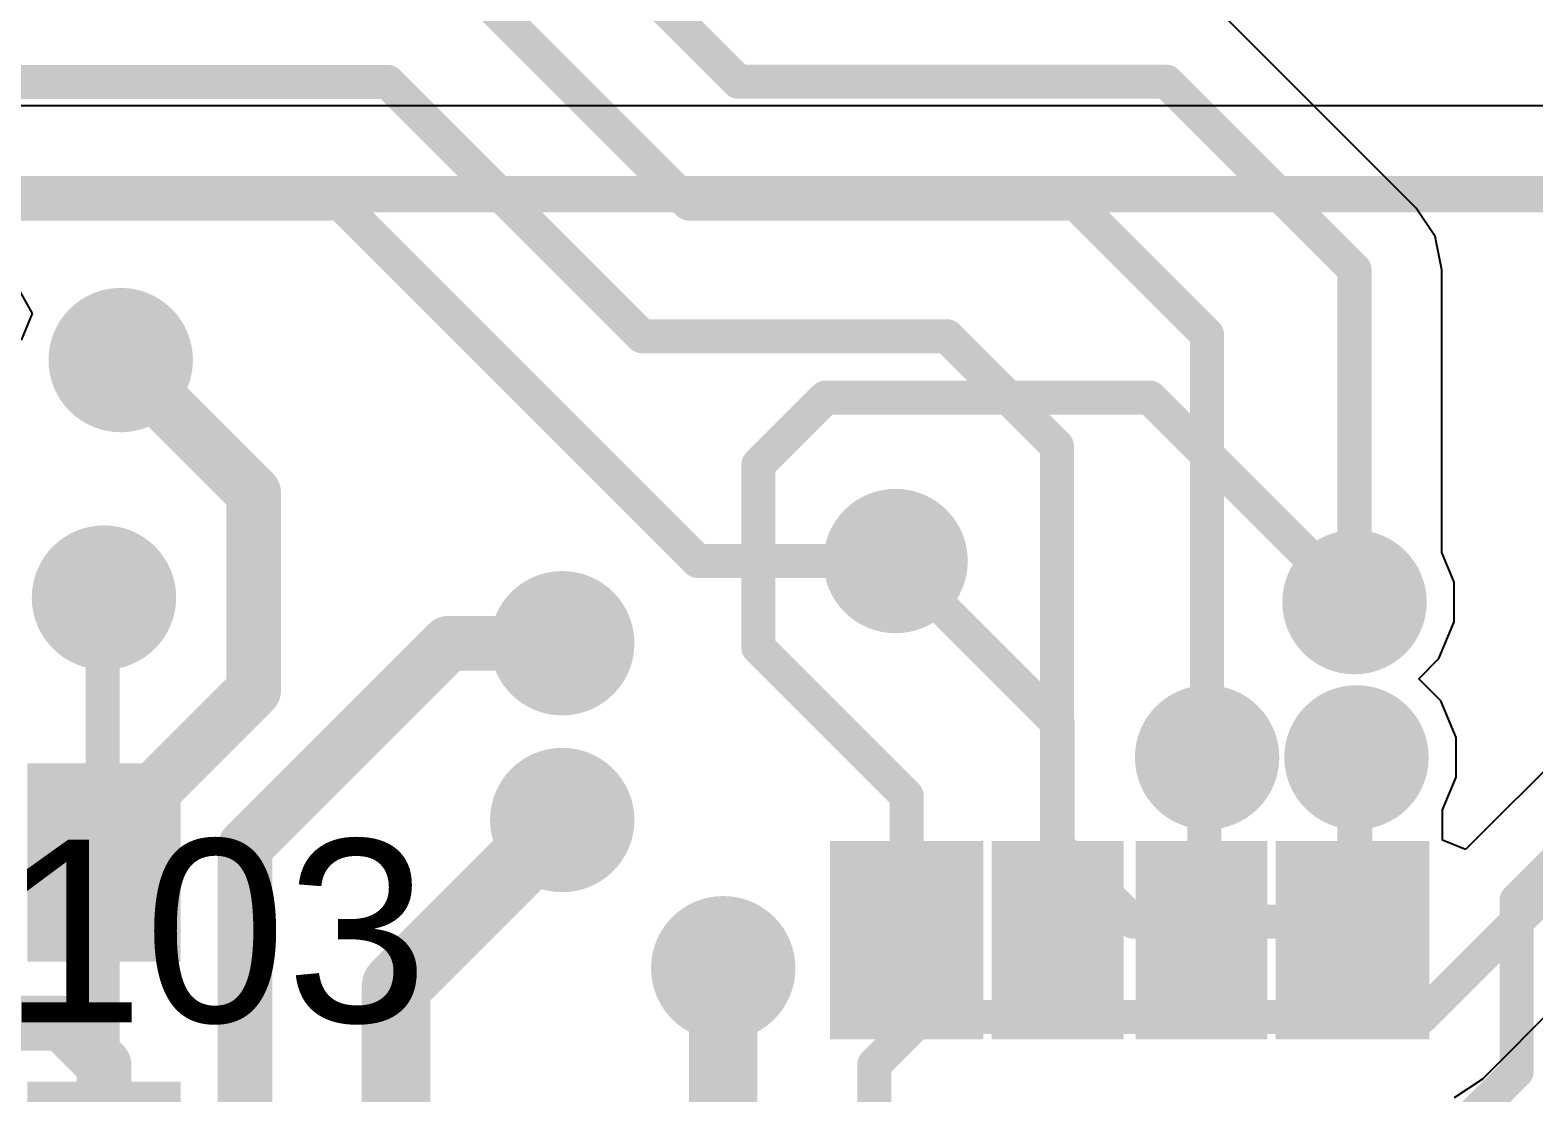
# Model space of a CAD drawing. Header units: millimetres. Extents: x 0 to 172, y 0 to 138.
# Drawn here: x 35.95 to 44.32, y 59.32 to 65.23 of the extents above; entities that cross this region are included whole.
import ezdxf

# ---------------------------------------------------------------- set-up
doc = ezdxf.new("R2010")
doc.units = ezdxf.units.MM
for name, color, linetype in [('BottomLayer', 5, 'Continuous'), ('BottomPaste', 16, 'Continuous'), ('BottomSolder', 6, 'Continuous'), ('TopLayer', 1, 'Continuous'), ('TopOverlay', 2, 'Continuous'), ('TopSolder', 216, 'Continuous'), ('ViaHoleLayer', 16, 'Continuous')]:
    doc.layers.add(name, color=color, linetype=linetype)
doc.styles.add('Arial', font='', dxfattribs={"height": 0.2})
doc.styles.get('Arial').set_extended_font_data('Arial')

# ---------------------------------------------------------------- blocks, each defined once
blk = doc.blocks.new('YC164_JR_0722RL_B_76')
at = {"layer": 'BottomLayer'}
for points in [[(-0.45, 2.805), (0.45, 2.805), (0.45, 2.155), (-0.45, 2.155)], [(2.22, 2.155), (1.32, 2.155), (1.32, 2.805), (2.22, 2.805)], [(-0.45, 1.905), (0.45, 1.905), (0.45, 1.375), (-0.45, 1.375)], [(2.22, 1.375), (1.32, 1.375), (1.32, 1.905), (2.22, 1.905)], [(-0.45, 1.105), (0.45, 1.105), (0.45, 0.575), (-0.45, 0.575)], [(2.22, 0.575), (1.32, 0.575), (1.32, 1.105), (2.22, 1.105)], [(-0.45, 0.325), (0.45, 0.325), (0.45, -0.325), (-0.45, -0.325)], [(2.22, -0.325), (1.32, -0.325), (1.32, 0.325), (2.22, 0.325)]]:
    blk.add_hatch(color=5, dxfattribs=at).paths.add_polyline_path(points)
at = {"layer": 'BottomPaste'}
for points in [[(-0.45, 2.805), (0.45, 2.805), (0.45, 2.155), (-0.45, 2.155)], [(2.22, 2.155), (1.32, 2.155), (1.32, 2.805), (2.22, 2.805)], [(-0.45, 1.905), (0.45, 1.905), (0.45, 1.375), (-0.45, 1.375)], [(2.22, 1.375), (1.32, 1.375), (1.32, 1.905), (2.22, 1.905)], [(-0.45, 1.105), (0.45, 1.105), (0.45, 0.575), (-0.45, 0.575)], [(2.22, 0.575), (1.32, 0.575), (1.32, 1.105), (2.22, 1.105)], [(-0.45, 0.325), (0.45, 0.325), (0.45, -0.325), (-0.45, -0.325)], [(2.22, -0.325), (1.32, -0.325), (1.32, 0.325), (2.22, 0.325)]]:
    blk.add_hatch(color=16, dxfattribs=at).paths.add_polyline_path(points)
at = {"layer": 'BottomSolder'}
for points in [[(-0.5516, 2.9066), (0.5516, 2.9066), (0.5516, 2.0534), (-0.5516, 2.0534)], [(2.3216, 2.0534), (1.2184, 2.0534), (1.2184, 2.9066), (2.3216, 2.9066)], [(-0.5516, 2.0066), (0.5516, 2.0066), (0.5516, 1.2734), (-0.5516, 1.2734)], [(2.3216, 1.2734), (1.2184, 1.2734), (1.2184, 2.0066), (2.3216, 2.0066)], [(-0.5516, 1.2066), (0.5516, 1.2066), (0.5516, 0.4734), (-0.5516, 0.4734)], [(2.3216, 0.4734), (1.2184, 0.4734), (1.2184, 1.2066), (2.3216, 1.2066)], [(-0.5516, 0.4266), (0.5516, 0.4266), (0.5516, -0.4266), (-0.5516, -0.4266)], [(2.3216, -0.4266), (1.2184, -0.4266), (1.2184, 0.4266), (2.3216, 0.4266)]]:
    blk.add_hatch(color=6, dxfattribs=at).paths.add_polyline_path(points)
blk = doc.blocks.new('YC164_JR_0722RL_B_133')
at = {"layer": 'BottomLayer'}
for points in [[(-0.45, 2.805), (0.45, 2.805), (0.45, 2.155), (-0.45, 2.155)], [(2.22, 2.155), (1.32, 2.155), (1.32, 2.805), (2.22, 2.805)], [(-0.45, 1.905), (0.45, 1.905), (0.45, 1.375), (-0.45, 1.375)], [(2.22, 1.375), (1.32, 1.375), (1.32, 1.905), (2.22, 1.905)], [(-0.45, 1.105), (0.45, 1.105), (0.45, 0.575), (-0.45, 0.575)], [(2.22, 0.575), (1.32, 0.575), (1.32, 1.105), (2.22, 1.105)], [(-0.45, 0.325), (0.45, 0.325), (0.45, -0.325), (-0.45, -0.325)], [(2.22, -0.325), (1.32, -0.325), (1.32, 0.325), (2.22, 0.325)]]:
    blk.add_hatch(color=5, dxfattribs=at).paths.add_polyline_path(points)
at = {"layer": 'BottomPaste'}
for points in [[(-0.45, 2.805), (0.45, 2.805), (0.45, 2.155), (-0.45, 2.155)], [(2.22, 2.155), (1.32, 2.155), (1.32, 2.805), (2.22, 2.805)], [(-0.45, 1.905), (0.45, 1.905), (0.45, 1.375), (-0.45, 1.375)], [(2.22, 1.375), (1.32, 1.375), (1.32, 1.905), (2.22, 1.905)], [(-0.45, 1.105), (0.45, 1.105), (0.45, 0.575), (-0.45, 0.575)], [(2.22, 0.575), (1.32, 0.575), (1.32, 1.105), (2.22, 1.105)], [(-0.45, 0.325), (0.45, 0.325), (0.45, -0.325), (-0.45, -0.325)], [(2.22, -0.325), (1.32, -0.325), (1.32, 0.325), (2.22, 0.325)]]:
    blk.add_hatch(color=16, dxfattribs=at).paths.add_polyline_path(points)
at = {"layer": 'BottomSolder'}
for points in [[(-0.5516, 2.9066), (0.5516, 2.9066), (0.5516, 2.0534), (-0.5516, 2.0534)], [(2.3216, 2.0534), (1.2184, 2.0534), (1.2184, 2.9066), (2.3216, 2.9066)], [(-0.5516, 2.0066), (0.5516, 2.0066), (0.5516, 1.2734), (-0.5516, 1.2734)], [(2.3216, 1.2734), (1.2184, 1.2734), (1.2184, 2.0066), (2.3216, 2.0066)], [(-0.5516, 1.2066), (0.5516, 1.2066), (0.5516, 0.4734), (-0.5516, 0.4734)], [(2.3216, 0.4734), (1.2184, 0.4734), (1.2184, 1.2066), (2.3216, 1.2066)], [(-0.5516, 0.4266), (0.5516, 0.4266), (0.5516, -0.4266), (-0.5516, -0.4266)], [(2.3216, -0.4266), (1.2184, -0.4266), (1.2184, 0.4266), (2.3216, 0.4266)]]:
    blk.add_hatch(color=6, dxfattribs=at).paths.add_polyline_path(points)

msp = doc.modelspace()

# ---------------------------------------------------------------- hatches: boundary and pattern name
at = {"layer": 'BottomLayer'}
h = msp.add_hatch(color=5, dxfattribs=at)
edge = h.paths.add_edge_path()
edge.add_arc((36.4567, 63.3988), 0.3, 0, 360)
h = msp.add_hatch(color=5, dxfattribs=at)
edge = h.paths.add_edge_path()
edge.add_arc((40.767, 62.2808), 0.3, 0, 360)
h = msp.add_hatch(color=5, dxfattribs=at)
edge = h.paths.add_edge_path()
edge.add_arc((36.3636, 62.0776), 0.3, 0, 360)
h = msp.add_hatch(color=5, dxfattribs=at)
edge = h.paths.add_edge_path()
edge.add_arc((43.3198, 62.0522), 0.3, 0, 360)
h = msp.add_hatch(color=5, dxfattribs=at)
edge = h.paths.add_edge_path()
edge.add_arc((38.9128, 61.8236), 0.3, 0, 360)
h = msp.add_hatch(color=5, dxfattribs=at)
edge = h.paths.add_edge_path()
edge.add_arc((42.4998, 61.1886), 0.3, 0, 360)
h = msp.add_hatch(color=5, dxfattribs=at)
edge = h.paths.add_edge_path()
edge.add_arc((43.3308, 61.1886), 0.3, 0, 360)
h = msp.add_hatch(color=5, dxfattribs=at)
edge = h.paths.add_edge_path()
edge.add_arc((38.9128, 60.8402), 0.3, 0, 360)
h = msp.add_hatch(color=5, dxfattribs=at)
edge = h.paths.add_edge_path()
edge.add_arc((39.8084, 60.0158), 0.3, 0, 360)
at = {"layer": 'BottomSolder'}
h = msp.add_hatch(color=6, dxfattribs=at)
edge = h.paths.add_edge_path()
edge.add_arc((36.4567, 63.3988), 0.4016, 0, 360)
h = msp.add_hatch(color=6, dxfattribs=at)
edge = h.paths.add_edge_path()
edge.add_arc((40.767, 62.2808), 0.4016, 0, 360)
h = msp.add_hatch(color=6, dxfattribs=at)
edge = h.paths.add_edge_path()
edge.add_arc((36.3636, 62.0776), 0.4016, 0, 360)
h = msp.add_hatch(color=6, dxfattribs=at)
edge = h.paths.add_edge_path()
edge.add_arc((43.3198, 62.0522), 0.4016, 0, 360)
h = msp.add_hatch(color=6, dxfattribs=at)
edge = h.paths.add_edge_path()
edge.add_arc((38.9128, 61.8236), 0.4016, 0, 360)
h = msp.add_hatch(color=6, dxfattribs=at)
edge = h.paths.add_edge_path()
edge.add_arc((42.4998, 61.1886), 0.4016, 0, 360)
h = msp.add_hatch(color=6, dxfattribs=at)
edge = h.paths.add_edge_path()
edge.add_arc((43.3308, 61.1886), 0.4016, 0, 360)
h = msp.add_hatch(color=6, dxfattribs=at)
edge = h.paths.add_edge_path()
edge.add_arc((38.9128, 60.8402), 0.4016, 0, 360)
h = msp.add_hatch(color=6, dxfattribs=at)
edge = h.paths.add_edge_path()
edge.add_arc((39.8084, 60.0158), 0.4016, 0, 360)
at = {"layer": 'TopLayer'}
h = msp.add_hatch(color=1, dxfattribs=at)
edge = h.paths.add_edge_path()
edge.add_arc((36.4567, 63.3988), 0.3, 0, 360)
h = msp.add_hatch(color=1, dxfattribs=at)
edge = h.paths.add_edge_path()
edge.add_arc((40.767, 62.2808), 0.3, 0, 360)
h = msp.add_hatch(color=1, dxfattribs=at)
edge = h.paths.add_edge_path()
edge.add_arc((36.3636, 62.0776), 0.3, 0, 360)
h = msp.add_hatch(color=1, dxfattribs=at)
edge = h.paths.add_edge_path()
edge.add_arc((43.3198, 62.0522), 0.3, 0, 360)
h = msp.add_hatch(color=1, dxfattribs=at)
edge = h.paths.add_edge_path()
edge.add_arc((38.9128, 61.8236), 0.3, 0, 360)
h = msp.add_hatch(color=1, dxfattribs=at)
edge = h.paths.add_edge_path()
edge.add_arc((42.4998, 61.1886), 0.3, 0, 360)
h = msp.add_hatch(color=1, dxfattribs=at)
edge = h.paths.add_edge_path()
edge.add_arc((43.3308, 61.1886), 0.3, 0, 360)
h = msp.add_hatch(color=1, dxfattribs=at)
edge = h.paths.add_edge_path()
edge.add_arc((38.9128, 60.8402), 0.3, 0, 360)
h = msp.add_hatch(color=1, dxfattribs=at)
edge = h.paths.add_edge_path()
edge.add_arc((39.8084, 60.0158), 0.3, 0, 360)
at = {"layer": 'TopSolder'}
h = msp.add_hatch(color=216, dxfattribs=at)
edge = h.paths.add_edge_path()
edge.add_arc((36.4567, 63.3988), 0.4016, 0, 360)
h = msp.add_hatch(color=216, dxfattribs=at)
edge = h.paths.add_edge_path()
edge.add_arc((40.767, 62.2808), 0.4016, 0, 360)
h = msp.add_hatch(color=216, dxfattribs=at)
edge = h.paths.add_edge_path()
edge.add_arc((36.3636, 62.0776), 0.4016, 0, 360)
h = msp.add_hatch(color=216, dxfattribs=at)
edge = h.paths.add_edge_path()
edge.add_arc((43.3198, 62.0522), 0.4016, 0, 360)
h = msp.add_hatch(color=216, dxfattribs=at)
edge = h.paths.add_edge_path()
edge.add_arc((38.9128, 61.8236), 0.4016, 0, 360)
h = msp.add_hatch(color=216, dxfattribs=at)
edge = h.paths.add_edge_path()
edge.add_arc((42.4998, 61.1886), 0.4016, 0, 360)
h = msp.add_hatch(color=216, dxfattribs=at)
edge = h.paths.add_edge_path()
edge.add_arc((43.3308, 61.1886), 0.4016, 0, 360)
h = msp.add_hatch(color=216, dxfattribs=at)
edge = h.paths.add_edge_path()
edge.add_arc((38.9128, 60.8402), 0.4016, 0, 360)
h = msp.add_hatch(color=216, dxfattribs=at)
edge = h.paths.add_edge_path()
edge.add_arc((39.8084, 60.0158), 0.4016, 0, 360)
at = {"layer": 'ViaHoleLayer'}
h = msp.add_hatch(color=16, dxfattribs=at)
edge = h.paths.add_edge_path()
edge.add_arc((36.4567, 63.3988), 0.15, 0, 360)
h = msp.add_hatch(color=16, dxfattribs=at)
edge = h.paths.add_edge_path()
edge.add_arc((40.767, 62.2808), 0.15, 0, 360)
h = msp.add_hatch(color=16, dxfattribs=at)
edge = h.paths.add_edge_path()
edge.add_arc((36.3636, 62.0776), 0.15, 0, 360)
h = msp.add_hatch(color=16, dxfattribs=at)
edge = h.paths.add_edge_path()
edge.add_arc((43.3198, 62.0522), 0.15, 0, 360)
h = msp.add_hatch(color=16, dxfattribs=at)
edge = h.paths.add_edge_path()
edge.add_arc((38.9128, 61.8236), 0.15, 0, 360)
h = msp.add_hatch(color=16, dxfattribs=at)
edge = h.paths.add_edge_path()
edge.add_arc((42.4998, 61.1886), 0.15, 0, 360)
h = msp.add_hatch(color=16, dxfattribs=at)
edge = h.paths.add_edge_path()
edge.add_arc((43.3308, 61.1886), 0.15, 0, 360)
h = msp.add_hatch(color=16, dxfattribs=at)
edge = h.paths.add_edge_path()
edge.add_arc((38.9128, 60.8402), 0.15, 0, 360)
h = msp.add_hatch(color=16, dxfattribs=at)
edge = h.paths.add_edge_path()
edge.add_arc((39.8084, 60.0158), 0.15, 0, 360)

# ---------------------------------------------------------------- linework, layer by layer
at = {"layer": 'BottomLayer'}
msp.add_line((47.4987, 64.8138), (29.9382, 64.8138), dxfattribs=at)
for points, const_width in [([(29.7344, 64.3218), (47.4987, 64.3218)], 0.2032), ([(36.4567, 63.3988), (37.196, 62.6595)], 0.3048), ([(40.004, 62.8172), (40.3768, 63.19)], 0.1893), ([(40.3768, 63.19), (42.182, 63.19)], 0.1893), ([(42.182, 63.19), (43.3198, 62.0522)], 0.1893), ([(40.004, 61.7992), (40.004, 62.8172)], 0.1893), ([(37.196, 61.5613), (37.196, 62.6595)], 0.3048), ([(40.767, 62.2808), (41.6688, 61.379)], 0.1893), ([(40.004, 61.7992), (40.8288, 60.9744)], 0.1893), ([(36.3636, 60.7289), (37.196, 61.5613)], 0.3048), ([(41.6688, 60.1726), (41.6688, 61.379)], 0.1893), ([(42.4843, 61.1731), (42.4998, 61.1886)], 0.1893), ([(42.4843, 60.1881), (42.4843, 61.1731)], 0.1893), ([(43.3198, 61.1776), (43.3308, 61.1886)], 0.1893), ([(43.3198, 60.1836), (43.3198, 61.1776)], 0.1893), ([(40.8288, 60.1726), (40.8288, 60.9744)], 0.1893), ([(44.2214, 60.3932), (44.8026, 60.9744)], 0.1893), ([(36.3636, 60.6039), (36.3636, 60.7289)], 0.3048), ([(44.2214, 59.4402), (44.2214, 60.3932)], 0.1893), ([(42.4688, 60.1726), (42.4843, 60.1881)], 0.1893), ([(43.3088, 60.1726), (43.3198, 60.1836)], 0.1893), ([(33.2029, 59.7103), (36.1307, 59.7103)], 0.3048), ([(36.1307, 59.7103), (36.3636, 59.4773)], 0.3048), ([(36.3636, 58.8339), (36.3636, 59.4773)], 0.3048), ([(43.3088, 58.5276), (44.2214, 59.4402)], 0.1893)]:
    msp.add_lwpolyline(points, dxfattribs=dict(at, const_width=const_width))
for points, const_width in [([(36.3805, 63.3988, 1), (36.5329, 63.3988, 1)], 0.1524), ([(40.3295, 63.19, 1), (40.4241, 63.19, 1)], 0.0946), ([(40.3295, 63.19, 1), (40.4241, 63.19, 1)], 0.0946), ([(42.1347, 63.19, 1), (42.2293, 63.19, 1)], 0.0946), ([(42.1347, 63.19, 1), (42.2293, 63.19, 1)], 0.0946), ([(39.9567, 62.8172, 1), (40.0513, 62.8172, 1)], 0.0946), ([(39.9567, 62.8172, 1), (40.0513, 62.8172, 1)], 0.0946), ([(37.1198, 62.6595, 1), (37.2722, 62.6595, 1)], 0.1524), ([(37.1198, 62.6595, 1), (37.2722, 62.6595, 1)], 0.1524), ([(40.7197, 62.2808, 1), (40.8143, 62.2808, 1)], 0.0946), ([(43.2725, 62.0522, 1), (43.3671, 62.0522, 1)], 0.0946), ([(39.9567, 61.7992, 1), (40.0513, 61.7992, 1)], 0.0946), ([(39.9567, 61.7992, 1), (40.0513, 61.7992, 1)], 0.0946), ([(37.1198, 61.5613, 1), (37.2722, 61.5613, 1)], 0.1524), ([(37.1198, 61.5613, 1), (37.2722, 61.5613, 1)], 0.1524), ([(41.6215, 61.379, 1), (41.7161, 61.379, 1)], 0.0946), ([(41.6215, 61.379, 1), (41.7161, 61.379, 1)], 0.0946), ([(42.437, 61.1731, 1), (42.5316, 61.1731, 1)], 0.0946), ([(42.437, 61.1731, 1), (42.5316, 61.1731, 1)], 0.0946), ([(42.4525, 61.1886, 1), (42.5471, 61.1886, 1)], 0.0946), ([(43.2725, 61.1776, 1), (43.3671, 61.1776, 1)], 0.0946), ([(43.2725, 61.1776, 1), (43.3671, 61.1776, 1)], 0.0946), ([(43.2835, 61.1886, 1), (43.3781, 61.1886, 1)], 0.0946), ([(40.7815, 60.9744, 1), (40.8761, 60.9744, 1)], 0.0946), ([(40.7815, 60.9744, 1), (40.8761, 60.9744, 1)], 0.0946), ([(36.2874, 60.7289, 1), (36.4398, 60.7289, 1)], 0.1524), ([(36.2874, 60.7289, 1), (36.4398, 60.7289, 1)], 0.1524), ([(36.2874, 60.6039, 1), (36.4398, 60.6039, 1)], 0.1524), ([(44.1741, 60.3932, 1), (44.2687, 60.3932, 1)], 0.0946), ([(44.1741, 60.3932, 1), (44.2687, 60.3932, 1)], 0.0946), ([(40.7815, 60.1726, 1), (40.8761, 60.1726, 1)], 0.0946), ([(41.6215, 60.1726, 1), (41.7161, 60.1726, 1)], 0.0946), ([(42.4215, 60.1726, 1), (42.5161, 60.1726, 1)], 0.0946), ([(42.437, 60.1881, 1), (42.5316, 60.1881, 1)], 0.0946), ([(42.437, 60.1881, 1), (42.5316, 60.1881, 1)], 0.0946), ([(43.2615, 60.1726, 1), (43.3561, 60.1726, 1)], 0.0946), ([(43.2725, 60.1836, 1), (43.3671, 60.1836, 1)], 0.0946), ([(43.2725, 60.1836, 1), (43.3671, 60.1836, 1)], 0.0946), ([(36.0545, 59.7103, 1), (36.2069, 59.7103, 1)], 0.1524), ([(36.0545, 59.7103, 1), (36.2069, 59.7103, 1)], 0.1524), ([(36.2874, 59.4773, 1), (36.4398, 59.4773, 1)], 0.1524), ([(36.2874, 59.4773, 1), (36.4398, 59.4773, 1)], 0.1524), ([(44.1741, 59.4402, 1), (44.2687, 59.4402, 1)], 0.0946), ([(44.1741, 59.4402, 1), (44.2687, 59.4402, 1)], 0.0946)]:
    msp.add_lwpolyline(points, format="xyb", close=True, dxfattribs=dict(at, const_width=const_width))
at = {"layer": 'TopLayer'}
for p, q in [((43.6627, 64.2444), (42.6174, 65.2897)), ((47.6885, 64.4271), (43.9366, 60.6753)), ((43.7678, 64.0871), (43.6627, 64.2444)), ((43.6627, 64.2444), (43.6627, 64.2444)), ((43.8047, 63.9015), (43.7678, 64.0871)), ((43.8047, 62.3291), (43.8047, 63.9015)), ((35.893, 63.7845), (35.9642, 63.6575)), ((35.9642, 63.6575), (35.9027, 63.509)), ((43.8738, 62.1624), (43.8047, 62.3291)), ((43.8738, 61.942), (43.8738, 62.1624)), ((43.7895, 61.7384), (43.8738, 61.942)), ((43.677, 61.6259), (43.7895, 61.7384)), ((43.8005, 61.5024), (43.677, 61.6259)), ((43.8848, 61.2988), (43.8005, 61.5024)), ((43.8848, 61.0784), (43.8848, 61.2988)), ((43.8096, 60.897), (43.8848, 61.0784)), ((43.8096, 60.7279), (43.8096, 60.897)), ((43.9366, 60.6753), (43.8096, 60.7279)), ((44.0342, 59.4012), (44.4592, 59.8261)), ((43.8768, 59.296), (44.0342, 59.4012))]:
    msp.add_line(p, q, dxfattribs=at)
for points, const_width in [([(36.6914, 68.1482), (39.8928, 64.9468)], 0.1893), ([(36.3728, 67.5132), (39.6165, 64.2695)], 0.1893), ([(31.5995, 64.9459), (37.9424, 64.9459)], 0.1893), ([(37.9424, 64.9459), (39.3574, 63.5309)], 0.1893), ([(39.8928, 64.9468), (42.2745, 64.9468)], 0.1893), ([(42.2745, 64.9468), (43.3198, 63.9015)], 0.1893), ([(20.96, 64.2695), (37.6783, 64.2695)], 0.1893), ([(37.6783, 64.2695), (39.667, 62.2808)], 0.1893), ([(39.6165, 64.2695), (41.7702, 64.2695)], 0.1893), ([(41.7702, 64.2695), (42.4998, 63.5399)], 0.1893), ([(43.6913, 59.7441), (48.0314, 64.0842)], 0.1893), ([(43.3198, 62.0522), (43.3198, 63.9015)], 0.1893), ([(39.3574, 63.5309), (41.0532, 63.5309)], 0.1893), ([(41.0532, 63.5309), (41.6643, 62.9199)], 0.1893), ([(42.4998, 61.1886), (42.4998, 63.5399)], 0.1893), ([(41.6643, 60.7003), (41.6643, 62.9199)], 0.1893), ([(39.667, 62.2808), (40.767, 62.2808)], 0.1893), ([(36.356, 62.07), (36.3636, 62.0776)], 0.1893), ([(36.356, 58.7752), (36.356, 62.07)], 0.1893), ([(37.1484, 60.6919), (38.2801, 61.8236)], 0.3048), ([(38.2801, 61.8236), (38.9128, 61.8236)], 0.3048), ([(43.3247, 61.1825), (43.3308, 61.1886)], 0.1893), ([(43.3247, 60.6532), (43.3247, 61.1825)], 0.1893), ([(37.9884, 59.9158), (38.9128, 60.8402)], 0.381), ([(37.1484, 58.7676), (37.1484, 60.6919)], 0.3048), ([(41.6643, 60.7003), (42.0904, 60.2742)], 0.1893), ([(42.9457, 60.2742), (43.3247, 60.6532)], 0.1893), ([(42.0904, 60.2742), (42.9457, 60.2742)], 0.1893), ([(39.8084, 58.7676), (39.8084, 60.0158)], 0.381), ([(37.9884, 58.7676), (37.9884, 59.9158)], 0.381), ([(40.6484, 59.4791), (40.9134, 59.7441)], 0.1893), ([(40.9134, 59.7441), (43.6913, 59.7441)], 0.1893), ([(40.6484, 58.7676), (40.6484, 59.4791)], 0.1893)]:
    msp.add_lwpolyline(points, dxfattribs=dict(at, const_width=const_width))
for points, const_width in [([(37.8951, 64.9459, 1), (37.9898, 64.9459, 1)], 0.0946), ([(37.8951, 64.9459, 1), (37.9898, 64.9459, 1)], 0.0946), ([(39.8455, 64.9468, 1), (39.9401, 64.9468, 1)], 0.0946), ([(39.8455, 64.9468, 1), (39.9401, 64.9468, 1)], 0.0946), ([(42.2272, 64.9468, 1), (42.3218, 64.9468, 1)], 0.0946), ([(42.2272, 64.9468, 1), (42.3218, 64.9468, 1)], 0.0946), ([(37.631, 64.2695, 1), (37.7256, 64.2695, 1)], 0.0946), ([(37.631, 64.2695, 1), (37.7256, 64.2695, 1)], 0.0946), ([(39.5692, 64.2695, 1), (39.6638, 64.2695, 1)], 0.0946), ([(39.5692, 64.2695, 1), (39.6638, 64.2695, 1)], 0.0946), ([(41.7229, 64.2695, 1), (41.8175, 64.2695, 1)], 0.0946), ([(41.7229, 64.2695, 1), (41.8175, 64.2695, 1)], 0.0946), ([(43.2725, 63.9015, 1), (43.3671, 63.9015, 1)], 0.0946), ([(43.2725, 63.9015, 1), (43.3671, 63.9015, 1)], 0.0946), ([(39.3101, 63.5309, 1), (39.4047, 63.5309, 1)], 0.0946), ([(39.3101, 63.5309, 1), (39.4047, 63.5309, 1)], 0.0946), ([(41.0059, 63.5309, 1), (41.1005, 63.5309, 1)], 0.0946), ([(41.0059, 63.5309, 1), (41.1005, 63.5309, 1)], 0.0946), ([(42.4525, 63.5399, 1), (42.5471, 63.5399, 1)], 0.0946), ([(42.4525, 63.5399, 1), (42.5471, 63.5399, 1)], 0.0946), ([(41.617, 62.9199, 1), (41.7116, 62.9199, 1)], 0.0946), ([(41.617, 62.9199, 1), (41.7116, 62.9199, 1)], 0.0946), ([(39.6197, 62.2808, 1), (39.7143, 62.2808, 1)], 0.0946), ([(39.6197, 62.2808, 1), (39.7143, 62.2808, 1)], 0.0946), ([(40.7197, 62.2808, 1), (40.8143, 62.2808, 1)], 0.0946), ([(36.3087, 62.07, 1), (36.4033, 62.07, 1)], 0.0946), ([(36.3087, 62.07, 1), (36.4033, 62.07, 1)], 0.0946), ([(36.3163, 62.0776, 1), (36.4109, 62.0776, 1)], 0.0946), ([(43.2725, 62.0522, 1), (43.3671, 62.0522, 1)], 0.0946), ([(38.2039, 61.8236, 1), (38.3563, 61.8236, 1)], 0.1524), ([(38.2039, 61.8236, 1), (38.3563, 61.8236, 1)], 0.1524), ([(38.8366, 61.8236, 1), (38.989, 61.8236, 1)], 0.1524), ([(42.4525, 61.1886, 1), (42.5471, 61.1886, 1)], 0.0946), ([(43.2774, 61.1825, 1), (43.372, 61.1825, 1)], 0.0946), ([(43.2774, 61.1825, 1), (43.372, 61.1825, 1)], 0.0946), ([(43.2835, 61.1886, 1), (43.3781, 61.1886, 1)], 0.0946), ([(38.8175, 60.8402, 1), (39.008, 60.8402, 1)], 0.1905), ([(37.0722, 60.6919, 1), (37.2246, 60.6919, 1)], 0.1524), ([(37.0722, 60.6919, 1), (37.2246, 60.6919, 1)], 0.1524), ([(41.617, 60.7003, 1), (41.7116, 60.7003, 1)], 0.0946), ([(41.617, 60.7003, 1), (41.7116, 60.7003, 1)], 0.0946), ([(43.2774, 60.6532, 1), (43.372, 60.6532, 1)], 0.0946), ([(43.2774, 60.6532, 1), (43.372, 60.6532, 1)], 0.0946), ([(42.0431, 60.2742, 1), (42.1377, 60.2742, 1)], 0.0946), ([(42.0431, 60.2742, 1), (42.1377, 60.2742, 1)], 0.0946), ([(42.8984, 60.2742, 1), (42.993, 60.2742, 1)], 0.0946), ([(42.8984, 60.2742, 1), (42.993, 60.2742, 1)], 0.0946), ([(39.7131, 60.0158, 1), (39.9036, 60.0158, 1)], 0.1905), ([(37.8931, 59.9158, 1), (38.0836, 59.9158, 1)], 0.1905), ([(37.8931, 59.9158, 1), (38.0836, 59.9158, 1)], 0.1905), ([(40.8661, 59.7441, 1), (40.9607, 59.7441, 1)], 0.0946), ([(40.8661, 59.7441, 1), (40.9607, 59.7441, 1)], 0.0946), ([(43.644, 59.7441, 1), (43.7386, 59.7441, 1)], 0.0946), ([(43.644, 59.7441, 1), (43.7386, 59.7441, 1)], 0.0946), ([(40.6011, 59.4791, 1), (40.6957, 59.4791, 1)], 0.0946), ([(40.6011, 59.4791, 1), (40.6957, 59.4791, 1)], 0.0946)]:
    msp.add_lwpolyline(points, format="xyb", close=True, dxfattribs=dict(at, const_width=const_width))

# ---------------------------------------------------------------- block references
at = {"rotation": 90}
for name, p in [('YC164_JR_0722RL_B_76', (36.3636, 58.8339)), ('YC164_JR_0722RL_B_133', (43.3088, 58.4026))]:
    msp.add_blockref(name, p, dxfattribs=at)

# ---------------------------------------------------------------- texts
at = {"layer": 'TopOverlay', "style": 'Arial'}
msp.add_text('R103', height=1.016, dxfattribs=at).set_placement((34.7732, 59.7156))

doc.saveas('drawing.dxf')
